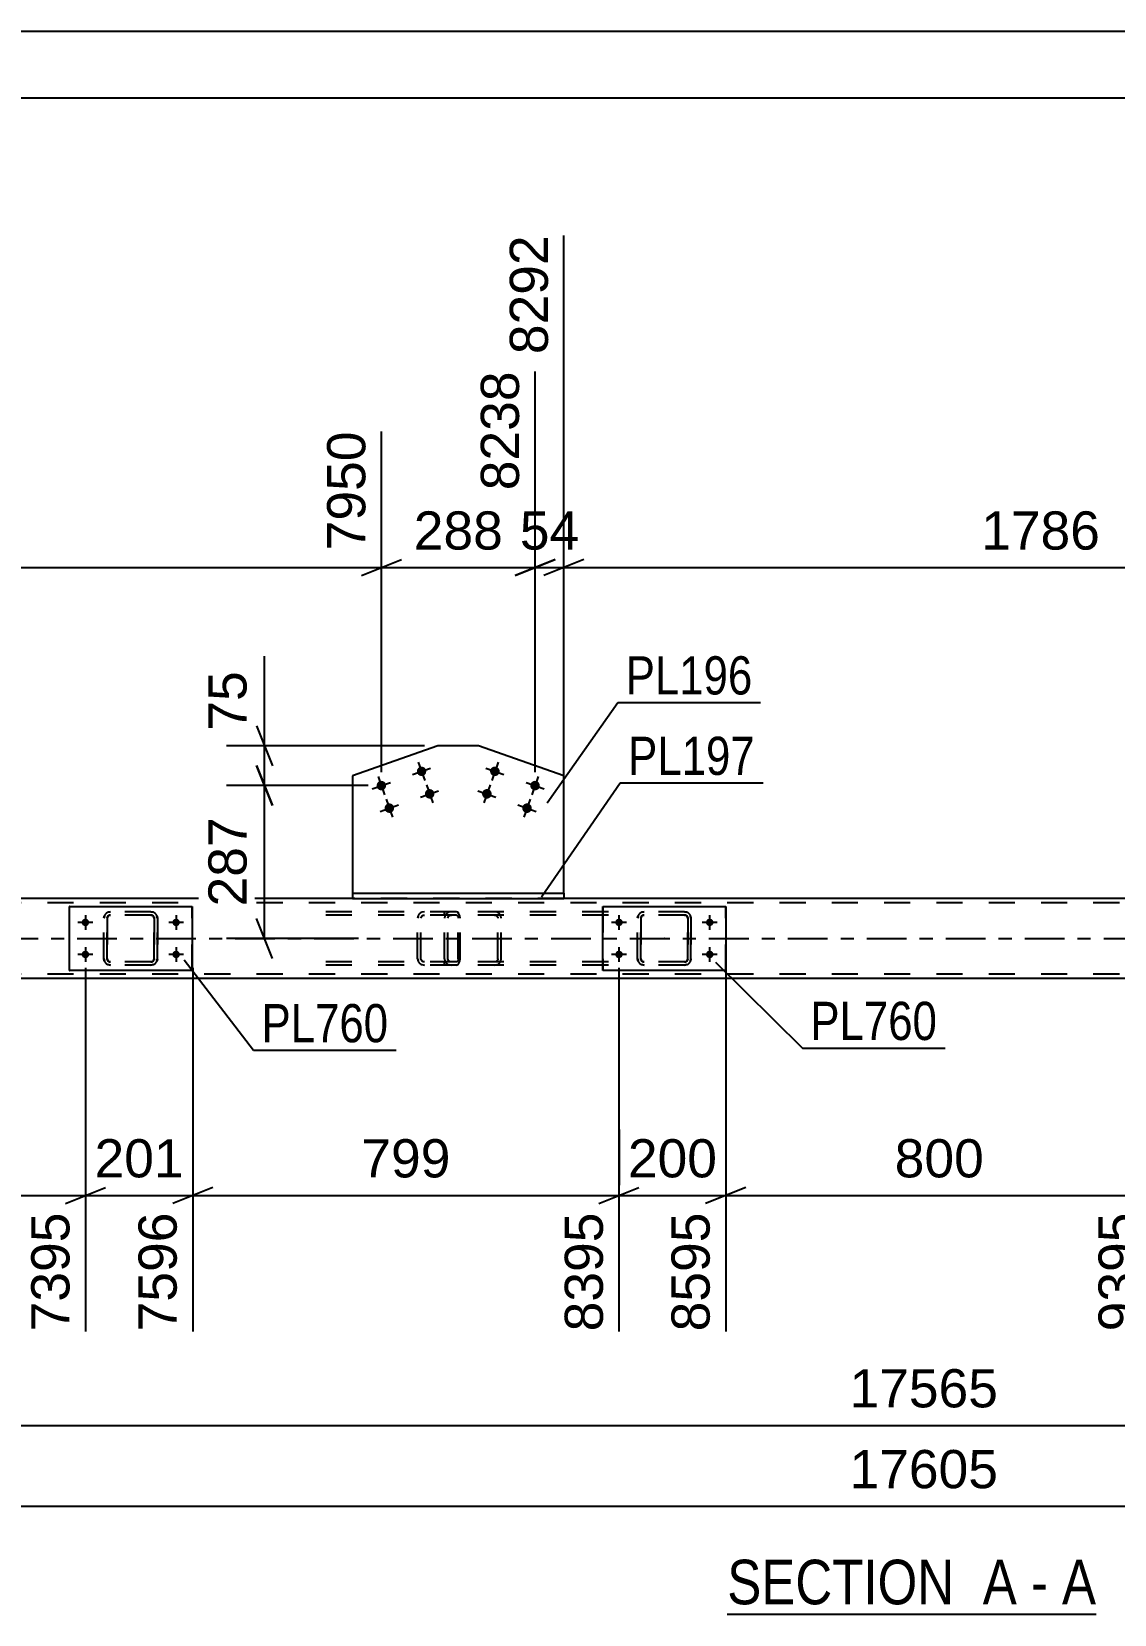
# Model space of a CAD drawing. Header units: millimetres. Extents: x -55 to 786, y -403 to 191.
# Drawn here: x 278 to 359.2, y 72.5 to 191.1 of the extents above; entities that cross this region are included whole.
import ezdxf

# ---------------------------------------------------------------- set-up
doc = ezdxf.new("R2010")
doc.units = ezdxf.units.MM
doc.linetypes.add('DXK_LINE_DOT2', pattern=[3.9198, 1.9599, -1.9599])
doc.linetypes.add('DXK_LINE_DOT3', pattern=[5.9187, 2.979, -0.9799, 0.9799, -0.9799])
doc.styles.add('Arial', font='ARIAL.TTF', dxfattribs={"height": 0.2})
doc.styles.add('Arial Narrow', font='ARIALN.TTF', dxfattribs={"height": 0.2})

# ---------------------------------------------------------------- blocks, each defined once
blk = doc.blocks.new('Unknown-203774531-1113')
at = {"color": 5, "linetype": 'Continuous'}
for p, q in [((785.92, 191.12), (-55.08, 191.12)), ((780.92, 186.12), (-50.08, 186.12))]:
    blk.add_line(p, q, dxfattribs=at)
blk = doc.blocks.new('Unknown-203774531-12 - 5240')
at = {"color": 6, "linetype": 'Continuous'}
blk.add_line((330.19, 72.48), (357.83, 72.48), dxfattribs=at)
at = {"color": 0, "linetype": 'Continuous'}
for points in [[(348.29, 73.23), (348.29, 76.73), (330.19, 76.73), (330.19, 73.23)], [(351.9, 73.23), (351.9, 76.73), (349.34, 76.73), (349.34, 73.23)], [(354.23, 73.23), (354.23, 76.73), (352.95, 76.73), (352.95, 73.23)], [(357.83, 73.23), (357.83, 76.73), (355.28, 76.73), (355.28, 73.23)]]:
    blk.add_wipeout(points, dxfattribs=at)
at = {"color": 7, "linetype": 'Continuous', "style": 'Arial Narrow'}
for s, p in [('SECTION ', (330.19, 73.23)), ('A', (349.34, 73.23)), ('A', (355.28, 73.23)), ('-', (352.95, 73.23))]:
    blk.add_text(s, height=3.34, dxfattribs=at).set_placement(p)
blk = doc.blocks.new('Bolt-203774531-5391 - 5240')
at = {"linetype": 'Continuous'}
for points in [[(281.8, 124.34), (281.8, 124.4), (281.82, 124.46), (281.85, 124.51), (281.89, 124.55), (281.94, 124.59), (281.99, 124.61), (282.05, 124.62), (282.1, 124.62), (282.16, 124.61), (282.22, 124.59), (282.26, 124.55), (282.3, 124.51), (282.33, 124.46), (282.35, 124.4), (282.36, 124.34), (282.35, 124.28), (282.33, 124.23), (282.3, 124.18), (282.26, 124.13), (282.22, 124.1), (282.16, 124.08), (282.1, 124.06), (282.05, 124.06), (281.99, 124.08), (281.94, 124.1), (281.89, 124.13), (281.85, 124.18), (281.82, 124.23), (281.8, 124.28)], [(288.6, 124.34), (288.6, 124.4), (288.62, 124.46), (288.65, 124.51), (288.69, 124.55), (288.74, 124.59), (288.79, 124.61), (288.85, 124.62), (288.9, 124.62), (288.96, 124.61), (289.02, 124.59), (289.06, 124.55), (289.1, 124.51), (289.13, 124.46), (289.15, 124.4), (289.16, 124.34), (289.15, 124.28), (289.13, 124.23), (289.1, 124.18), (289.06, 124.13), (289.02, 124.1), (288.96, 124.08), (288.9, 124.06), (288.85, 124.06), (288.79, 124.08), (288.74, 124.1), (288.69, 124.13), (288.65, 124.18), (288.62, 124.23), (288.6, 124.28)], [(281.8, 121.94), (281.8, 122), (281.82, 122.06), (281.85, 122.11), (281.89, 122.15), (281.94, 122.19), (281.99, 122.21), (282.05, 122.22), (282.1, 122.22), (282.16, 122.21), (282.22, 122.19), (282.26, 122.15), (282.3, 122.11), (282.33, 122.06), (282.35, 122), (282.36, 121.94), (282.35, 121.88), (282.33, 121.83), (282.3, 121.78), (282.26, 121.73), (282.22, 121.7), (282.16, 121.68), (282.1, 121.66), (282.05, 121.66), (281.99, 121.68), (281.94, 121.7), (281.89, 121.73), (281.85, 121.78), (281.82, 121.83), (281.8, 121.88)], [(288.6, 121.94), (288.6, 122), (288.62, 122.06), (288.65, 122.11), (288.69, 122.15), (288.74, 122.19), (288.79, 122.21), (288.85, 122.22), (288.9, 122.22), (288.96, 122.21), (289.02, 122.19), (289.06, 122.15), (289.1, 122.11), (289.13, 122.06), (289.15, 122), (289.16, 121.94), (289.15, 121.88), (289.13, 121.83), (289.1, 121.78), (289.06, 121.73), (289.02, 121.7), (288.96, 121.68), (288.9, 121.66), (288.85, 121.66), (288.79, 121.68), (288.74, 121.7), (288.69, 121.73), (288.65, 121.78), (288.62, 121.83), (288.6, 121.88)]]:
    blk.add_hatch(color=1, dxfattribs=at).paths.add_polyline_path(points)
at = {"color": 1, "linetype": 'Continuous'}
for p, q in [((282.08, 124.9), (282.08, 123.78)), ((288.88, 124.9), (288.88, 123.78)), ((282.64, 124.34), (281.52, 124.34)), ((289.44, 124.34), (288.32, 124.34)), ((282.08, 122.5), (282.08, 121.38)), ((288.88, 122.5), (288.88, 121.38)), ((282.64, 121.94), (281.52, 121.94)), ((289.44, 121.94), (288.32, 121.94))]:
    blk.add_line(p, q, dxfattribs=at)
blk = doc.blocks.new('Part-203774531-5412 - 5240')
at = {"color": 7, "linetype": 'DXK_LINE_DOT2'}
for p, q in [((309.89, 125.14), (300.05, 125.14)), ((309.89, 124.9), (300.05, 124.9)), ((307.02, 124.85), (306.98, 124.66)), ((306.98, 121.62), (306.98, 124.66)), ((307.23, 124.66), (307.25, 124.75)), ((307.23, 121.62), (307.23, 124.66)), ((307.25, 124.75), (307.31, 124.83)), ((307.49, 125.14), (307.29, 125.11)), ((307.31, 124.83), (307.39, 124.88)), ((307.39, 124.88), (307.49, 124.9)), ((309, 124.9), (309, 125.14)), ((310, 125.11), (309.89, 125.14)), ((309.89, 124.9), (309.95, 124.88)), ((309.95, 124.88), (309.99, 124.83)), ((309.99, 124.83), (310.02, 124.75)), ((310.08, 125), (310, 125.11)), ((310.02, 124.75), (310.03, 124.66)), ((310.03, 121.62), (310.03, 124.66)), ((310.14, 124.85), (310.08, 125)), ((310.16, 124.66), (310.14, 124.85)), ((310.16, 121.62), (310.16, 124.66)), ((309.89, 121.38), (300.05, 121.38)), ((309.89, 121.14), (300.05, 121.14)), ((306.98, 121.62), (307.02, 121.44)), ((307.25, 121.53), (307.23, 121.62)), ((307.31, 121.45), (307.25, 121.53)), ((307.29, 121.18), (307.49, 121.14)), ((307.39, 121.4), (307.31, 121.45)), ((307.49, 121.38), (307.39, 121.4)), ((309, 121.14), (309, 121.38)), ((309.95, 121.4), (309.89, 121.38)), ((309.89, 121.14), (310, 121.18)), ((309.99, 121.45), (309.95, 121.4)), ((310.02, 121.53), (309.99, 121.45)), ((310, 121.18), (310.08, 121.28)), ((310.03, 121.62), (310.02, 121.53)), ((310.08, 121.28), (310.14, 121.44)), ((310.14, 121.44), (310.16, 121.62))]:
    blk.add_line(p, q, dxfattribs=at)
for centre, start, end in [((307.47, 124.65), 111.1513, 156.1049), ((307.47, 121.64), 203.8951, 248.8487)]:
    blk.add_arc(centre, 0.492, start, end, dxfattribs=at)
blk = doc.blocks.new('Bolt-203774531-5389 - 5240')
at = {"linetype": 'Continuous'}
for points in [[(321.79, 124.34), (321.8, 124.4), (321.82, 124.46), (321.85, 124.51), (321.89, 124.55), (321.93, 124.59), (321.99, 124.61), (322.04, 124.62), (322.1, 124.62), (322.16, 124.61), (322.21, 124.59), (322.26, 124.55), (322.3, 124.51), (322.33, 124.46), (322.35, 124.4), (322.35, 124.34), (322.35, 124.28), (322.33, 124.23), (322.3, 124.18), (322.26, 124.13), (322.21, 124.1), (322.16, 124.08), (322.1, 124.06), (322.04, 124.06), (321.99, 124.08), (321.93, 124.1), (321.89, 124.13), (321.85, 124.18), (321.82, 124.23), (321.8, 124.28)], [(328.59, 124.34), (328.6, 124.4), (328.62, 124.46), (328.65, 124.51), (328.69, 124.55), (328.73, 124.59), (328.79, 124.61), (328.84, 124.62), (328.9, 124.62), (328.96, 124.61), (329.01, 124.59), (329.06, 124.55), (329.1, 124.51), (329.13, 124.46), (329.15, 124.4), (329.15, 124.34), (329.15, 124.28), (329.13, 124.23), (329.1, 124.18), (329.06, 124.13), (329.01, 124.1), (328.96, 124.08), (328.9, 124.06), (328.84, 124.06), (328.79, 124.08), (328.73, 124.1), (328.69, 124.13), (328.65, 124.18), (328.62, 124.23), (328.6, 124.28)], [(321.79, 121.94), (321.8, 122), (321.82, 122.06), (321.85, 122.11), (321.89, 122.15), (321.93, 122.19), (321.99, 122.21), (322.04, 122.22), (322.1, 122.22), (322.16, 122.21), (322.21, 122.19), (322.26, 122.15), (322.3, 122.11), (322.33, 122.06), (322.35, 122), (322.35, 121.94), (322.35, 121.88), (322.33, 121.83), (322.3, 121.78), (322.26, 121.73), (322.21, 121.7), (322.16, 121.68), (322.1, 121.66), (322.04, 121.66), (321.99, 121.68), (321.93, 121.7), (321.89, 121.73), (321.85, 121.78), (321.82, 121.83), (321.8, 121.88)], [(328.59, 121.94), (328.6, 122), (328.62, 122.06), (328.65, 122.11), (328.69, 122.15), (328.73, 122.19), (328.79, 122.21), (328.84, 122.22), (328.9, 122.22), (328.96, 122.21), (329.01, 122.19), (329.06, 122.15), (329.1, 122.11), (329.13, 122.06), (329.15, 122), (329.15, 121.94), (329.15, 121.88), (329.13, 121.83), (329.1, 121.78), (329.06, 121.73), (329.01, 121.7), (328.96, 121.68), (328.9, 121.66), (328.84, 121.66), (328.79, 121.68), (328.73, 121.7), (328.69, 121.73), (328.65, 121.78), (328.62, 121.83), (328.6, 121.88)]]:
    blk.add_hatch(color=1, dxfattribs=at).paths.add_polyline_path(points)
at = {"color": 1, "linetype": 'Continuous'}
for p, q in [((322.07, 124.9), (322.07, 123.78)), ((328.87, 124.9), (328.87, 123.78)), ((322.63, 124.34), (321.51, 124.34)), ((329.43, 124.34), (328.31, 124.34)), ((322.07, 122.5), (322.07, 121.38)), ((328.87, 122.5), (328.87, 121.38)), ((322.63, 121.94), (321.51, 121.94)), ((329.43, 121.94), (328.31, 121.94))]:
    blk.add_line(p, q, dxfattribs=at)
blk = doc.blocks.new('Part-203774531-5318 - 5240')
at = {"color": 2, "linetype": 'Continuous'}
for p, q in [((302.09, 126.54), (302.09, 126.14)), ((302.09, 126.54), (317.95, 126.54)), ((302.09, 126.14), (317.95, 126.14)), ((317.95, 126.54), (317.95, 126.14))]:
    blk.add_line(p, q, dxfattribs=at)
blk = doc.blocks.new('Bolt-203774531-5388 - 5240')
at = {"linetype": 'Continuous'}
for points in [[(313.11, 135.55, -1), (312.43, 135.79, -1)], [(312.51, 133.86, -1), (311.83, 134.1, -1)], [(316.12, 134.48, -1), (315.44, 134.72, -1)], [(315.52, 132.79, -1), (314.84, 133.03, -1)]]:
    blk.add_hatch(color=1, dxfattribs=at).paths.add_polyline_path(points)
at = {"color": 1, "linetype": 'Continuous'}
for p, q in [((312.09, 135.91), (313.45, 135.43)), ((313.01, 136.35), (312.53, 134.99)), ((316.02, 135.28), (315.54, 133.92)), ((311.49, 134.22), (312.84, 133.74)), ((312.41, 134.65), (311.93, 133.3)), ((315.11, 134.84), (316.46, 134.36)), ((314.5, 133.15), (315.86, 132.67)), ((315.42, 133.58), (314.94, 132.23))]:
    blk.add_line(p, q, dxfattribs=at)
blk = doc.blocks.new('Part-203774531-5323 - 5240')
at = {"color": 2, "linetype": 'Continuous'}
for p, q in [((308.5, 137.59), (302.09, 135.32)), ((311.54, 137.59), (308.5, 137.59)), ((317.95, 135.32), (311.54, 137.59)), ((302.09, 135.32), (302.09, 126.54)), ((317.95, 126.54), (317.95, 135.32))]:
    blk.add_line(p, q, dxfattribs=at)
at = {"color": 7, "linetype": 'DXK_LINE_DOT2'}
blk.add_line((302.09, 126.54), (317.95, 126.54), dxfattribs=at)
blk = doc.blocks.new('Bolt-203774531-5390 - 5240')
at = {"linetype": 'Continuous'}
for points in [[(307.61, 135.79, -1), (306.94, 135.55, -1)], [(304.6, 134.72, -1), (303.92, 134.48, -1)], [(308.22, 134.1, -1), (307.54, 133.86, -1)], [(305.2, 133.03, -1), (304.52, 132.79, -1)]]:
    blk.add_hatch(color=1, dxfattribs=at).paths.add_polyline_path(points)
at = {"color": 1, "linetype": 'Continuous'}
for p, q in [((304.02, 135.28), (304.5, 133.92)), ((306.6, 135.43), (307.95, 135.91)), ((307.03, 136.35), (307.52, 134.99)), ((303.58, 134.36), (304.94, 134.84)), ((307.2, 133.74), (308.55, 134.22)), ((307.64, 134.65), (308.12, 133.3)), ((304.18, 132.67), (305.54, 133.15)), ((304.62, 133.58), (305.1, 132.23))]:
    blk.add_line(p, q, dxfattribs=at)
blk = doc.blocks.new('Part-203774531-5364 - 5240')
at = {"color": 7, "linetype": 'DXK_LINE_DOT2'}
for p, q in [((688.85, 125.82), (32.88, 125.82)), ((317.95, 126.14), (302.09, 126.14)), ((688.85, 120.46), (32.88, 120.46))]:
    blk.add_line(p, q, dxfattribs=at)
at = {"color": 2, "linetype": 'Continuous'}
for p, q in [((302.09, 126.14), (232.81, 126.14)), ((387.23, 126.14), (317.95, 126.14)), ((684.85, 120.14), (32.88, 120.14))]:
    blk.add_line(p, q, dxfattribs=at)
at = {"color": 7, "linetype": 'DXK_LINE_DOT3'}
blk.add_line((32.88, 123.14), (688.85, 123.14), dxfattribs=at)
blk = doc.blocks.new('Part-203774531-5486 - 5240')
at = {"color": 7, "linetype": 'DXK_LINE_DOT2'}
for p, q in [((283.47, 124.66), (283.51, 124.85)), ((283.51, 124.85), (283.47, 124.66)), ((283.47, 121.62), (283.47, 124.66)), ((283.47, 124.66), (283.47, 124.66)), ((283.47, 121.62), (283.47, 124.66)), ((283.71, 124.66), (283.73, 124.75)), ((283.73, 124.75), (283.71, 124.66)), ((283.71, 121.62), (283.71, 124.66)), ((283.71, 124.66), (283.71, 124.66)), ((283.71, 124.66), (283.71, 121.62)), ((283.73, 124.75), (283.79, 124.83)), ((283.78, 124.83), (283.73, 124.75)), ((283.77, 125.11), (283.95, 125.14)), ((283.95, 125.14), (283.77, 125.11)), ((283.77, 125.11), (283.77, 125.11)), ((283.86, 124.88), (283.78, 124.83)), ((283.79, 124.83), (283.86, 124.88)), ((283.86, 124.88), (283.95, 124.9)), ((283.95, 124.9), (283.86, 124.88)), ((286.99, 125.14), (283.95, 125.14)), ((286.99, 124.9), (283.95, 124.9)), ((286.99, 125.14), (287.17, 125.11)), ((287.18, 125.11), (286.99, 125.14)), ((286.99, 124.9), (287.09, 124.88)), ((287.08, 124.88), (286.99, 124.9)), ((287.08, 124.88), (287.09, 124.88)), ((287.16, 124.83), (287.08, 124.88)), ((287.09, 124.88), (287.16, 124.83)), ((287.16, 124.83), (287.22, 124.75)), ((287.21, 124.75), (287.16, 124.83)), ((287.23, 124.66), (287.21, 124.75)), ((287.22, 124.75), (287.23, 124.66)), ((287.23, 121.62), (287.23, 124.66)), ((287.23, 124.66), (287.23, 124.66)), ((287.23, 124.66), (287.23, 121.62)), ((287.43, 124.85), (287.47, 124.66)), ((287.47, 124.66), (287.44, 124.85)), ((287.47, 121.62), (287.47, 124.66)), ((287.47, 124.66), (287.47, 124.66)), ((287.47, 124.66), (287.47, 121.62)), ((283.47, 121.62), (283.47, 121.62)), ((283.51, 121.44), (283.47, 121.62)), ((283.47, 121.62), (283.51, 121.44)), ((283.71, 121.62), (283.71, 121.62)), ((283.73, 121.53), (283.71, 121.62)), ((283.71, 121.62), (283.73, 121.53)), ((283.79, 121.45), (283.73, 121.53)), ((283.73, 121.53), (283.78, 121.45)), ((283.77, 121.18), (283.77, 121.18)), ((283.95, 121.14), (283.77, 121.18)), ((283.77, 121.18), (283.95, 121.14)), ((283.78, 121.45), (283.86, 121.4)), ((283.86, 121.4), (283.79, 121.45)), ((283.95, 121.38), (283.86, 121.4)), ((283.86, 121.4), (283.95, 121.38)), ((286.99, 121.38), (283.95, 121.38)), ((286.99, 121.14), (283.95, 121.14)), ((287.09, 121.4), (286.99, 121.38)), ((286.99, 121.38), (287.08, 121.4)), ((287.17, 121.18), (286.99, 121.14)), ((286.99, 121.14), (287.18, 121.18)), ((287.08, 121.4), (287.16, 121.45)), ((287.08, 121.4), (287.09, 121.4)), ((287.16, 121.45), (287.09, 121.4)), ((287.22, 121.53), (287.16, 121.45)), ((287.16, 121.45), (287.21, 121.53)), ((287.21, 121.53), (287.23, 121.62)), ((287.23, 121.62), (287.22, 121.53)), ((287.23, 121.62), (287.23, 121.62)), ((287.47, 121.62), (287.43, 121.44)), ((287.44, 121.44), (287.47, 121.62)), ((287.47, 121.62), (287.47, 121.62))]:
    blk.add_line(p, q, dxfattribs=at)
at = {"color": 7, "linetype": 'DXK_LINE_DOT3'}
blk.add_line((285.48, 123.14), (285.47, 123.14), dxfattribs=at)
at = {"color": 7, "linetype": 'DXK_LINE_DOT2'}
for centre, start, end in [((283.95, 124.66), 112.5, 157.5), ((283.95, 124.66), 112.5, 157.5), ((286.99, 124.66), 22.5, 67.5), ((286.99, 124.66), 22.5, 67.5), ((283.95, 121.62), 202.5, 247.5), ((283.95, 121.62), 202.5, 247.5), ((286.99, 121.62), 292.5, 337.5), ((286.99, 121.62), 292.5, 337.5)]:
    blk.add_arc(centre, 0.48, start, end, dxfattribs=at)
blk = doc.blocks.new('Part-203774531-5459 - 5240')
at = {"color": 7, "linetype": 'DXK_LINE_DOT2'}
for p, q in [((309.03, 124.85), (309, 124.66)), ((309, 121.62), (309, 124.66)), ((309.25, 124.66), (309.27, 124.75)), ((309.25, 121.62), (309.25, 124.66)), ((309.27, 124.75), (309.33, 124.83)), ((309.51, 125.14), (309.31, 125.11)), ((309.33, 124.83), (309.41, 124.88)), ((309.41, 124.88), (309.51, 124.9)), ((321.28, 125.14), (309.51, 125.14)), ((321.28, 124.9), (309.51, 124.9)), ((312.94, 125.11), (312.74, 125.14)), ((312.74, 124.9), (312.84, 124.88)), ((312.84, 124.88), (312.92, 124.83)), ((312.92, 124.83), (312.98, 124.75)), ((312.98, 124.75), (313, 124.66)), ((313, 121.62), (313, 124.66)), ((313.25, 124.66), (313.21, 124.85)), ((313.25, 121.62), (313.25, 124.66)), ((309, 121.62), (309.03, 121.44)), ((309.27, 121.53), (309.25, 121.62)), ((309.33, 121.45), (309.27, 121.53)), ((309.31, 121.18), (309.51, 121.14)), ((309.41, 121.4), (309.33, 121.45)), ((309.51, 121.38), (309.41, 121.4)), ((321.28, 121.38), (309.51, 121.38)), ((321.28, 121.14), (309.51, 121.14)), ((312.84, 121.4), (312.74, 121.38)), ((312.74, 121.14), (312.94, 121.18)), ((312.92, 121.45), (312.84, 121.4)), ((312.98, 121.53), (312.92, 121.45)), ((313, 121.62), (312.98, 121.53)), ((313.21, 121.44), (313.25, 121.62))]:
    blk.add_line(p, q, dxfattribs=at)
for centre, start, end in [((309.49, 124.64), 110.7583, 155.68), ((312.76, 124.64), 24.32, 69.2417), ((309.49, 121.64), 204.32, 249.2417), ((312.76, 121.64), 290.7583, 335.68)]:
    blk.add_arc(centre, 0.496, start, end, dxfattribs=at)
blk = doc.blocks.new('Part-203774531-5464 - 5240')
at = {"color": 2, "linetype": 'Continuous'}
for p, q in [((280.88, 125.54), (280.87, 125.54)), ((280.88, 120.74), (280.88, 125.54)), ((280.88, 125.54), (290.08, 125.54)), ((290.08, 125.54), (290.08, 120.74)), ((280.87, 120.74), (280.88, 120.74)), ((290.08, 120.74), (280.88, 120.74))]:
    blk.add_line(p, q, dxfattribs=at)
at = {"color": 7, "linetype": 'DXK_LINE_DOT2'}
for p, q in [((280.87, 125.54), (280.87, 120.74)), ((280.88, 125.54), (280.87, 125.54)), ((290.07, 120.74), (290.07, 125.54)), ((280.88, 120.74), (280.87, 120.74))]:
    blk.add_line(p, q, dxfattribs=at)
blk = doc.blocks.new('Part-203774531-5465 - 5240')
at = {"color": 7, "linetype": 'DXK_LINE_DOT2'}
for p, q in [((323.47, 124.66), (323.51, 124.85)), ((323.51, 124.85), (323.47, 124.66)), ((323.47, 121.62), (323.47, 124.66)), ((323.47, 124.66), (323.47, 124.66)), ((323.47, 121.62), (323.47, 124.66)), ((323.71, 124.66), (323.73, 124.75)), ((323.73, 124.75), (323.71, 124.66)), ((323.71, 121.62), (323.71, 124.66)), ((323.71, 124.66), (323.71, 124.66)), ((323.71, 124.66), (323.71, 121.62)), ((323.73, 124.75), (323.78, 124.83)), ((323.78, 124.83), (323.73, 124.75)), ((323.77, 125.11), (323.95, 125.14)), ((323.95, 125.14), (323.77, 125.11)), ((323.77, 125.11), (323.77, 125.11)), ((323.78, 124.83), (323.86, 124.88)), ((323.86, 124.88), (323.78, 124.83)), ((323.86, 124.88), (323.95, 124.9)), ((323.95, 124.9), (323.86, 124.88)), ((326.99, 125.14), (323.95, 125.14)), ((326.99, 124.9), (323.95, 124.9)), ((326.99, 125.14), (327.17, 125.11)), ((327.18, 125.11), (326.99, 125.14)), ((326.99, 124.9), (327.09, 124.88)), ((327.08, 124.88), (326.99, 124.9)), ((327.08, 124.88), (327.09, 124.88)), ((327.16, 124.83), (327.08, 124.88)), ((327.09, 124.88), (327.16, 124.83)), ((327.16, 124.83), (327.22, 124.75)), ((327.21, 124.75), (327.16, 124.83)), ((327.23, 124.66), (327.21, 124.75)), ((327.22, 124.75), (327.23, 124.66)), ((327.23, 121.62), (327.23, 124.66)), ((327.23, 124.66), (327.23, 124.66)), ((327.23, 124.66), (327.23, 121.62)), ((327.43, 124.85), (327.47, 124.66)), ((327.47, 124.66), (327.44, 124.85)), ((327.47, 121.62), (327.47, 124.66)), ((327.47, 124.66), (327.47, 124.66)), ((327.47, 124.66), (327.47, 121.62)), ((323.47, 121.62), (323.47, 121.62)), ((323.51, 121.44), (323.47, 121.62)), ((323.47, 121.62), (323.51, 121.44)), ((323.71, 121.62), (323.71, 121.62)), ((323.73, 121.53), (323.71, 121.62)), ((323.71, 121.62), (323.73, 121.53)), ((323.78, 121.45), (323.73, 121.53)), ((323.73, 121.53), (323.78, 121.45)), ((323.77, 121.18), (323.77, 121.18)), ((323.95, 121.14), (323.77, 121.18)), ((323.77, 121.18), (323.95, 121.14)), ((323.86, 121.4), (323.78, 121.45)), ((323.78, 121.45), (323.86, 121.4)), ((323.95, 121.38), (323.86, 121.4)), ((323.86, 121.4), (323.95, 121.38)), ((326.99, 121.38), (323.95, 121.38)), ((326.99, 121.14), (323.95, 121.14)), ((327.09, 121.4), (326.99, 121.38)), ((326.99, 121.38), (327.08, 121.4)), ((327.17, 121.18), (326.99, 121.14)), ((326.99, 121.14), (327.18, 121.18)), ((327.08, 121.4), (327.16, 121.45)), ((327.08, 121.4), (327.09, 121.4)), ((327.16, 121.45), (327.09, 121.4)), ((327.22, 121.53), (327.16, 121.45)), ((327.16, 121.45), (327.21, 121.53)), ((327.21, 121.53), (327.23, 121.62)), ((327.23, 121.62), (327.22, 121.53)), ((327.23, 121.62), (327.23, 121.62)), ((327.47, 121.62), (327.43, 121.44)), ((327.44, 121.44), (327.47, 121.62)), ((327.47, 121.62), (327.47, 121.62))]:
    blk.add_line(p, q, dxfattribs=at)
at = {"color": 7, "linetype": 'DXK_LINE_DOT3'}
blk.add_line((325.48, 123.14), (325.47, 123.14), dxfattribs=at)
at = {"color": 7, "linetype": 'DXK_LINE_DOT2'}
for centre, start, end in [((323.95, 124.66), 112.5, 157.5), ((323.95, 124.66), 112.5, 157.5), ((326.99, 124.66), 22.5, 67.5), ((326.99, 124.66), 22.5, 67.5), ((323.95, 121.62), 202.5, 247.5), ((323.95, 121.62), 202.5, 247.5), ((326.99, 121.62), 292.5, 337.5), ((326.99, 121.62), 292.5, 337.5)]:
    blk.add_arc(centre, 0.48, start, end, dxfattribs=at)
blk = doc.blocks.new('Part-203774531-5470 - 5240')
at = {"color": 2, "linetype": 'Continuous'}
for p, q in [((320.87, 120.74), (320.87, 125.54)), ((320.87, 125.54), (320.87, 125.54)), ((320.87, 125.54), (330.07, 125.54)), ((330.07, 125.54), (330.07, 120.74)), ((320.87, 120.74), (320.87, 120.74)), ((330.07, 120.74), (320.87, 120.74))]:
    blk.add_line(p, q, dxfattribs=at)
at = {"color": 7, "linetype": 'DXK_LINE_DOT2'}
for p, q in [((320.87, 125.54), (320.87, 120.74)), ((320.87, 125.54), (320.87, 125.54)), ((330.07, 120.74), (330.07, 125.54)), ((320.87, 120.74), (320.87, 120.74))]:
    blk.add_line(p, q, dxfattribs=at)
blk = doc.blocks.new('StraightDimension-203774531-31938 - 5240')
at = {"color": 7, "linetype": 'Continuous'}
for p, q in [((250.08, 120.94), (250.08, 93.69)), ((282.08, 120.94), (282.08, 93.69)), ((251.58, 104.48), (248.58, 103.28)), ((280.58, 103.28), (283.58, 104.48)), ((250.08, 103.88), (282.08, 103.88))]:
    blk.add_line(p, q, dxfattribs=at)
at = {"color": 0}
blk.add_wipeout([(270.01, 104.63), (270.01, 108.83), (262.14, 108.83), (262.14, 104.63)], dxfattribs=at)
at = {"color": 3, "style": 'Arial'}
blk.add_text('800', height=2.865, dxfattribs=at).set_placement((262.74, 105.23))
at = {"color": 0, "linetype": 'Continuous'}
blk.add_wipeout([(281.48, 103.18), (277.28, 103.18), (277.28, 93.09), (281.48, 93.09)], dxfattribs=at)
at = {"color": 3, "linetype": 'Continuous', "style": 'Arial'}
blk.add_text('7395', height=2.865, rotation=90.0002, dxfattribs=at).set_placement((280.88, 93.69))
blk = doc.blocks.new('StraightDimension-203774531-27894 - 5240')
at = {"color": 7, "linetype": 'Continuous'}
for p, q in [((317.95, 128.49), (317.95, 175.84)), ((315.78, 135.6), (315.78, 165.64)), ((314.28, 150.34), (317.28, 151.54)), ((315.78, 150.94), (317.95, 150.94)), ((319.45, 151.54), (316.45, 150.34))]:
    blk.add_line(p, q, dxfattribs=at)
at = {"color": 0, "linetype": 'Continuous'}
blk.add_wipeout([(317.35, 176.44), (313.15, 176.44), (313.15, 166.34), (317.35, 166.34)], dxfattribs=at)
at = {"color": 3, "linetype": 'Continuous', "style": 'Arial'}
blk.add_text('8292', height=2.865, rotation=90.0002, dxfattribs=at).set_placement((316.75, 166.94))
at = {"color": 0}
blk.add_wipeout([(319.69, 151.69), (319.69, 155.89), (314.04, 155.89), (314.04, 151.69)], dxfattribs=at)
at = {"color": 3, "style": 'Arial'}
blk.add_text('54', height=2.865, dxfattribs=at).set_placement((314.64, 152.29))
blk = doc.blocks.new('StraightDimension-203774531-6289 - 5240')
at = {"color": 7, "linetype": 'Continuous'}
blk.add_line((0.16, 80.58), (689.65, 80.58), dxfattribs=at)
at = {"color": 0}
blk.add_wipeout([(351.06, 81.33), (351.06, 85.53), (338.75, 85.53), (338.75, 81.33)], dxfattribs=at)
at = {"color": 3, "style": 'Arial'}
blk.add_text('17605', height=2.865, dxfattribs=at).set_placement((339.35, 81.93))
blk = doc.blocks.new('StraightDimension-203774531-31937 - 5240')
at = {"color": 7, "linetype": 'Continuous'}
for p, q in [((282.08, 120.94), (282.08, 93.69)), ((290.12, 120.94), (290.12, 93.69)), ((280.58, 103.28), (283.58, 104.48)), ((291.62, 104.48), (288.62, 103.28)), ((282.08, 103.88), (290.12, 103.88))]:
    blk.add_line(p, q, dxfattribs=at)
at = {"color": 0}
blk.add_wipeout([(290.03, 104.63), (290.03, 108.83), (282.16, 108.83), (282.16, 104.63)], dxfattribs=at)
at = {"color": 0, "linetype": 'Continuous'}
blk.add_wipeout([(289.52, 103.18), (285.32, 103.18), (285.32, 93.09), (289.52, 93.09)], dxfattribs=at)
at = {"color": 3, "style": 'Arial'}
blk.add_text('201', height=2.865, dxfattribs=at).set_placement((282.76, 105.23))
at = {"color": 3, "linetype": 'Continuous', "style": 'Arial'}
blk.add_text('7596', height=2.865, rotation=90.0002, dxfattribs=at).set_placement((288.92, 93.69))
blk = doc.blocks.new('StraightDimension-203774531-31935 - 5240')
at = {"color": 7, "linetype": 'Continuous'}
for p, q in [((322.07, 120.94), (322.07, 93.69)), ((330.07, 120.94), (330.07, 93.69)), ((320.57, 103.28), (323.57, 104.48)), ((331.57, 104.48), (328.57, 103.28)), ((322.07, 103.88), (330.07, 103.88))]:
    blk.add_line(p, q, dxfattribs=at)
at = {"color": 0}
blk.add_wipeout([(330.01, 104.63), (330.01, 108.83), (322.14, 108.83), (322.14, 104.63)], dxfattribs=at)
at = {"color": 0, "linetype": 'Continuous'}
blk.add_wipeout([(329.47, 103.18), (325.27, 103.18), (325.27, 93.09), (329.47, 93.09)], dxfattribs=at)
at = {"color": 3, "style": 'Arial'}
blk.add_text('200', height=2.865, dxfattribs=at).set_placement((322.74, 105.23))
at = {"color": 3, "linetype": 'Continuous', "style": 'Arial'}
blk.add_text('8595', height=2.865, rotation=90.0002, dxfattribs=at).set_placement((328.87, 93.69))
blk = doc.blocks.new('StraightDimension-203774531-5749 - 5240')
at = {"color": 7, "linetype": 'Continuous'}
blk.add_line((0.96, 86.64), (688.85, 86.64), dxfattribs=at)
at = {"color": 0}
blk.add_wipeout([(351.06, 87.39), (351.06, 91.59), (338.75, 91.59), (338.75, 87.39)], dxfattribs=at)
at = {"color": 3, "style": 'Arial'}
blk.add_text('17565', height=2.865, dxfattribs=at).set_placement((339.35, 87.99))
blk = doc.blocks.new('StraightDimension-203774531-27893 - 5240')
at = {"color": 7, "linetype": 'Continuous'}
for p, q in [((317.95, 128.49), (317.95, 175.84)), ((389.39, 135.6), (389.39, 163.36)), ((319.45, 151.54), (316.45, 150.34)), ((317.95, 150.94), (389.39, 150.94)), ((387.89, 150.34), (390.89, 151.54))]:
    blk.add_line(p, q, dxfattribs=at)
at = {"color": 0}
blk.add_wipeout([(358.72, 151.69), (358.72, 155.89), (348.62, 155.89), (348.62, 151.69)], dxfattribs=at)
at = {"color": 3, "style": 'Arial'}
blk.add_text('1786', height=2.865, dxfattribs=at).set_placement((349.22, 152.29))
at = {"color": 0, "linetype": 'Continuous'}
blk.add_wipeout([(388.79, 163.96), (384.59, 163.96), (384.59, 151.64), (388.79, 151.64)], dxfattribs=at)
at = {"color": 3, "linetype": 'Continuous', "style": 'Arial'}
blk.add_text('10078', height=2.865, rotation=90.0002, dxfattribs=at).set_placement((388.19, 152.24))
blk = doc.blocks.new('StraightDimension-203774531-27895 - 5240')
at = {"color": 7, "linetype": 'Continuous'}
for p, q in [((315.78, 135.6), (315.78, 165.64)), ((304.26, 135.6), (304.26, 161.14)), ((302.76, 150.34), (305.76, 151.54)), ((304.26, 150.94), (315.78, 150.94)), ((317.28, 151.54), (314.28, 150.34))]:
    blk.add_line(p, q, dxfattribs=at)
at = {"color": 0}
blk.add_wipeout([(313.96, 151.69), (313.96, 155.89), (306.09, 155.89), (306.09, 151.69)], dxfattribs=at)
at = {"color": 3, "style": 'Arial'}
blk.add_text('288', height=2.865, dxfattribs=at).set_placement((306.69, 152.29))
at = {"color": 0, "linetype": 'Continuous'}
blk.add_wipeout([(315.18, 166.24), (310.98, 166.24), (310.98, 156.14), (315.18, 156.14)], dxfattribs=at)
at = {"color": 3, "linetype": 'Continuous', "style": 'Arial'}
blk.add_text('8238', height=2.865, rotation=90.0002, dxfattribs=at).set_placement((314.58, 156.74))
blk = doc.blocks.new('StraightDimension-203774531-27896 - 5240')
at = {"color": 7, "linetype": 'Continuous'}
for p, q in [((232.81, 130), (232.81, 175.84)), ((304.26, 135.6), (304.26, 161.14)), ((234.31, 151.54), (231.31, 150.34)), ((232.81, 150.94), (304.26, 150.94)), ((302.76, 150.34), (305.76, 151.54))]:
    blk.add_line(p, q, dxfattribs=at)
at = {"color": 0}
blk.add_wipeout([(273.58, 151.69), (273.58, 155.89), (263.49, 155.89), (263.49, 151.69)], dxfattribs=at)
at = {"color": 3, "style": 'Arial'}
blk.add_text('1786', height=2.865, dxfattribs=at).set_placement((264.09, 152.29))
at = {"color": 0, "linetype": 'Continuous'}
blk.add_wipeout([(303.66, 161.74), (299.46, 161.74), (299.46, 151.64), (303.66, 151.64)], dxfattribs=at)
at = {"color": 3, "linetype": 'Continuous', "style": 'Arial'}
blk.add_text('7950', height=2.865, rotation=90.0002, dxfattribs=at).set_placement((303.06, 152.24))
blk = doc.blocks.new('StraightDimension-203774531-28182 - 5240')
at = {"color": 7, "linetype": 'Continuous'}
for p, q in [((295.51, 137.59), (295.51, 144.29)), ((295.51, 137.59), (295.51, 144.29)), ((294.91, 139.09), (296.11, 136.09)), ((307.5, 137.59), (292.66, 137.59)), ((295.51, 134.6), (295.51, 137.59)), ((296.11, 133.1), (294.91, 136.1)), ((303.26, 134.6), (292.66, 134.6))]:
    blk.add_line(p, q, dxfattribs=at)
at = {"color": 0}
blk.add_wipeout([(294.76, 143.77), (290.56, 143.77), (290.56, 138.12), (294.76, 138.12)], dxfattribs=at)
at = {"color": 3, "style": 'Arial'}
blk.add_text('75', height=2.865, rotation=90.0002, dxfattribs=at).set_placement((294.16, 138.72))
blk = doc.blocks.new('StraightDimension-203774531-28183 - 5240')
at = {"color": 7, "linetype": 'Continuous'}
for p, q in [((294.91, 136.1), (296.11, 133.1)), ((303.26, 134.6), (292.66, 134.6)), ((295.51, 123.14), (295.51, 134.6)), ((296.11, 121.64), (294.91, 124.64)), ((302.54, 123.14), (292.66, 123.14))]:
    blk.add_line(p, q, dxfattribs=at)
at = {"color": 0}
blk.add_wipeout([(294.76, 132.81), (290.56, 132.81), (290.56, 124.94), (294.76, 124.94)], dxfattribs=at)
at = {"color": 3, "style": 'Arial'}
blk.add_text('287', height=2.865, rotation=90.0002, dxfattribs=at).set_placement((294.16, 125.54))
blk = doc.blocks.new('StraightDimension-203774531-31934 - 5240')
at = {"color": 7, "linetype": 'Continuous'}
for p, q in [((330.07, 120.94), (330.07, 93.69)), ((362.08, 120.94), (362.08, 93.69)), ((331.57, 104.48), (328.57, 103.28)), ((360.58, 103.28), (363.58, 104.48)), ((330.07, 103.88), (362.08, 103.88))]:
    blk.add_line(p, q, dxfattribs=at)
at = {"color": 0}
blk.add_wipeout([(350.01, 104.63), (350.01, 108.83), (342.14, 108.83), (342.14, 104.63)], dxfattribs=at)
at = {"color": 3, "style": 'Arial'}
blk.add_text('800', height=2.865, dxfattribs=at).set_placement((342.74, 105.23))
at = {"color": 0, "linetype": 'Continuous'}
blk.add_wipeout([(361.48, 103.18), (357.28, 103.18), (357.28, 93.09), (361.48, 93.09)], dxfattribs=at)
at = {"color": 3, "linetype": 'Continuous', "style": 'Arial'}
blk.add_text('9395', height=2.865, rotation=90.0002, dxfattribs=at).set_placement((360.88, 93.69))
blk = doc.blocks.new('StraightDimension-203774531-31936 - 5240')
at = {"color": 7, "linetype": 'Continuous'}
for p, q in [((290.12, 120.94), (290.12, 93.69)), ((322.07, 120.94), (322.07, 93.69)), ((291.62, 104.48), (288.62, 103.28)), ((320.57, 103.28), (323.57, 104.48)), ((290.12, 103.88), (322.07, 103.88))]:
    blk.add_line(p, q, dxfattribs=at)
at = {"color": 0}
blk.add_wipeout([(310.03, 104.63), (310.03, 108.83), (302.16, 108.83), (302.16, 104.63)], dxfattribs=at)
at = {"color": 3, "style": 'Arial'}
blk.add_text('799', height=2.865, dxfattribs=at).set_placement((302.76, 105.23))
at = {"color": 0, "linetype": 'Continuous'}
blk.add_wipeout([(321.47, 103.18), (317.27, 103.18), (317.27, 93.09), (321.47, 93.09)], dxfattribs=at)
at = {"color": 3, "linetype": 'Continuous', "style": 'Arial'}
blk.add_text('8395', height=2.865, rotation=90.0002, dxfattribs=at).set_placement((320.87, 93.69))
blk = doc.blocks.new('Mark-203774531-5314 - 5240')
at = {"color": 30, "linetype": 'Continuous'}
for p, q in [((316.26, 126.26), (322.16, 134.8)), ((322.16, 134.8), (332.87, 134.8))]:
    blk.add_line(p, q, dxfattribs=at)
at = {"color": 0}
blk.add_wipeout([(332.27, 135.4), (332.27, 138.4), (322.76, 138.4), (322.76, 135.4)], dxfattribs=at)
blk.add_wipeout([(332.27, 135.4), (332.27, 138.4), (322.76, 138.4), (322.76, 135.4)], dxfattribs=at)
at = {"color": 3, "style": 'Arial Narrow'}
blk.add_text('PL197', height=2.863, dxfattribs=at).set_placement((322.76, 135.4))
blk = doc.blocks.new('Mark-203774531-5319 - 5240')
at = {"color": 30, "linetype": 'Continuous'}
for p, q in [((316.7, 133.32), (321.98, 140.83)), ((321.98, 140.83), (332.68, 140.83))]:
    blk.add_line(p, q, dxfattribs=at)
at = {"color": 0}
blk.add_wipeout([(332.08, 141.43), (332.08, 144.43), (322.58, 144.43), (322.58, 141.43)], dxfattribs=at)
blk.add_wipeout([(332.08, 141.43), (332.08, 144.43), (322.58, 144.43), (322.58, 141.43)], dxfattribs=at)
at = {"color": 3, "style": 'Arial Narrow'}
blk.add_text('PL196', height=2.863, dxfattribs=at).set_placement((322.58, 141.43))
blk = doc.blocks.new('Mark-203774531-5460 - 5240')
at = {"color": 30, "linetype": 'Continuous'}
for p, q in [((289.48, 121.53), (294.68, 114.76)), ((294.68, 114.76), (305.38, 114.76))]:
    blk.add_line(p, q, dxfattribs=at)
at = {"color": 0}
blk.add_wipeout([(304.78, 115.36), (304.78, 118.36), (295.28, 118.36), (295.28, 115.36)], dxfattribs=at)
blk.add_wipeout([(304.78, 115.36), (304.78, 118.36), (295.28, 118.36), (295.28, 115.36)], dxfattribs=at)
at = {"color": 3, "style": 'Arial Narrow'}
blk.add_text('PL760', height=2.863, dxfattribs=at).set_placement((295.28, 115.36))
blk = doc.blocks.new('Mark-203774531-5466 - 5240')
at = {"color": 30, "linetype": 'Continuous'}
for p, q in [((329.31, 121.37), (335.82, 114.93)), ((335.82, 114.93), (346.53, 114.93))]:
    blk.add_line(p, q, dxfattribs=at)
at = {"color": 0}
blk.add_wipeout([(345.93, 115.53), (345.93, 118.53), (336.42, 118.53), (336.42, 115.53)], dxfattribs=at)
blk.add_wipeout([(345.93, 115.53), (345.93, 118.53), (336.42, 118.53), (336.42, 115.53)], dxfattribs=at)
at = {"color": 3, "style": 'Arial Narrow'}
blk.add_text('PL760', height=2.863, dxfattribs=at).set_placement((336.42, 115.53))

msp = doc.modelspace()

# ---------------------------------------------------------------- block references
for name in ['Unknown-203774531-1113', 'Part-203774531-5323 - 5240', 'Bolt-203774531-5390 - 5240', 'Bolt-203774531-5388 - 5240', 'Part-203774531-5364 - 5240', 'Part-203774531-5318 - 5240', 'Part-203774531-5464 - 5240', 'Bolt-203774531-5391 - 5240', 'Part-203774531-5486 - 5240', 'Part-203774531-5412 - 5240', 'Part-203774531-5459 - 5240', 'Part-203774531-5470 - 5240', 'Bolt-203774531-5389 - 5240', 'Part-203774531-5465 - 5240']:
    msp.add_blockref(name, (0, 0))

# ---------------------------------------------------------------- next in the draw order: block references
for name in ['StraightDimension-203774531-27894 - 5240', 'StraightDimension-203774531-31938 - 5240', 'Unknown-203774531-12 - 5240']:
    msp.add_blockref(name, (0, 0))

# ---------------------------------------------------------------- next in the draw order: block references
for name in ['StraightDimension-203774531-27893 - 5240', 'StraightDimension-203774531-6289 - 5240']:
    msp.add_blockref(name, (0, 0))

# ---------------------------------------------------------------- next in the draw order: block references
for name in ['StraightDimension-203774531-27895 - 5240', 'StraightDimension-203774531-31937 - 5240', 'StraightDimension-203774531-31935 - 5240']:
    msp.add_blockref(name, (0, 0))

# ---------------------------------------------------------------- next in the draw order: block references
for name in ['StraightDimension-203774531-27896 - 5240', 'Mark-203774531-5314 - 5240', 'StraightDimension-203774531-5749 - 5240']:
    msp.add_blockref(name, (0, 0))

# ---------------------------------------------------------------- next in the draw order: block references
for name in ['StraightDimension-203774531-28182 - 5240', 'Mark-203774531-5319 - 5240', 'StraightDimension-203774531-31936 - 5240', 'StraightDimension-203774531-31934 - 5240']:
    msp.add_blockref(name, (0, 0))

# ---------------------------------------------------------------- next in the draw order: block references
for name in ['StraightDimension-203774531-28183 - 5240', 'Mark-203774531-5466 - 5240']:
    msp.add_blockref(name, (0, 0))

# ---------------------------------------------------------------- next in the draw order: block references
msp.add_blockref('Mark-203774531-5460 - 5240', (0, 0))

doc.saveas('drawing.dxf')
